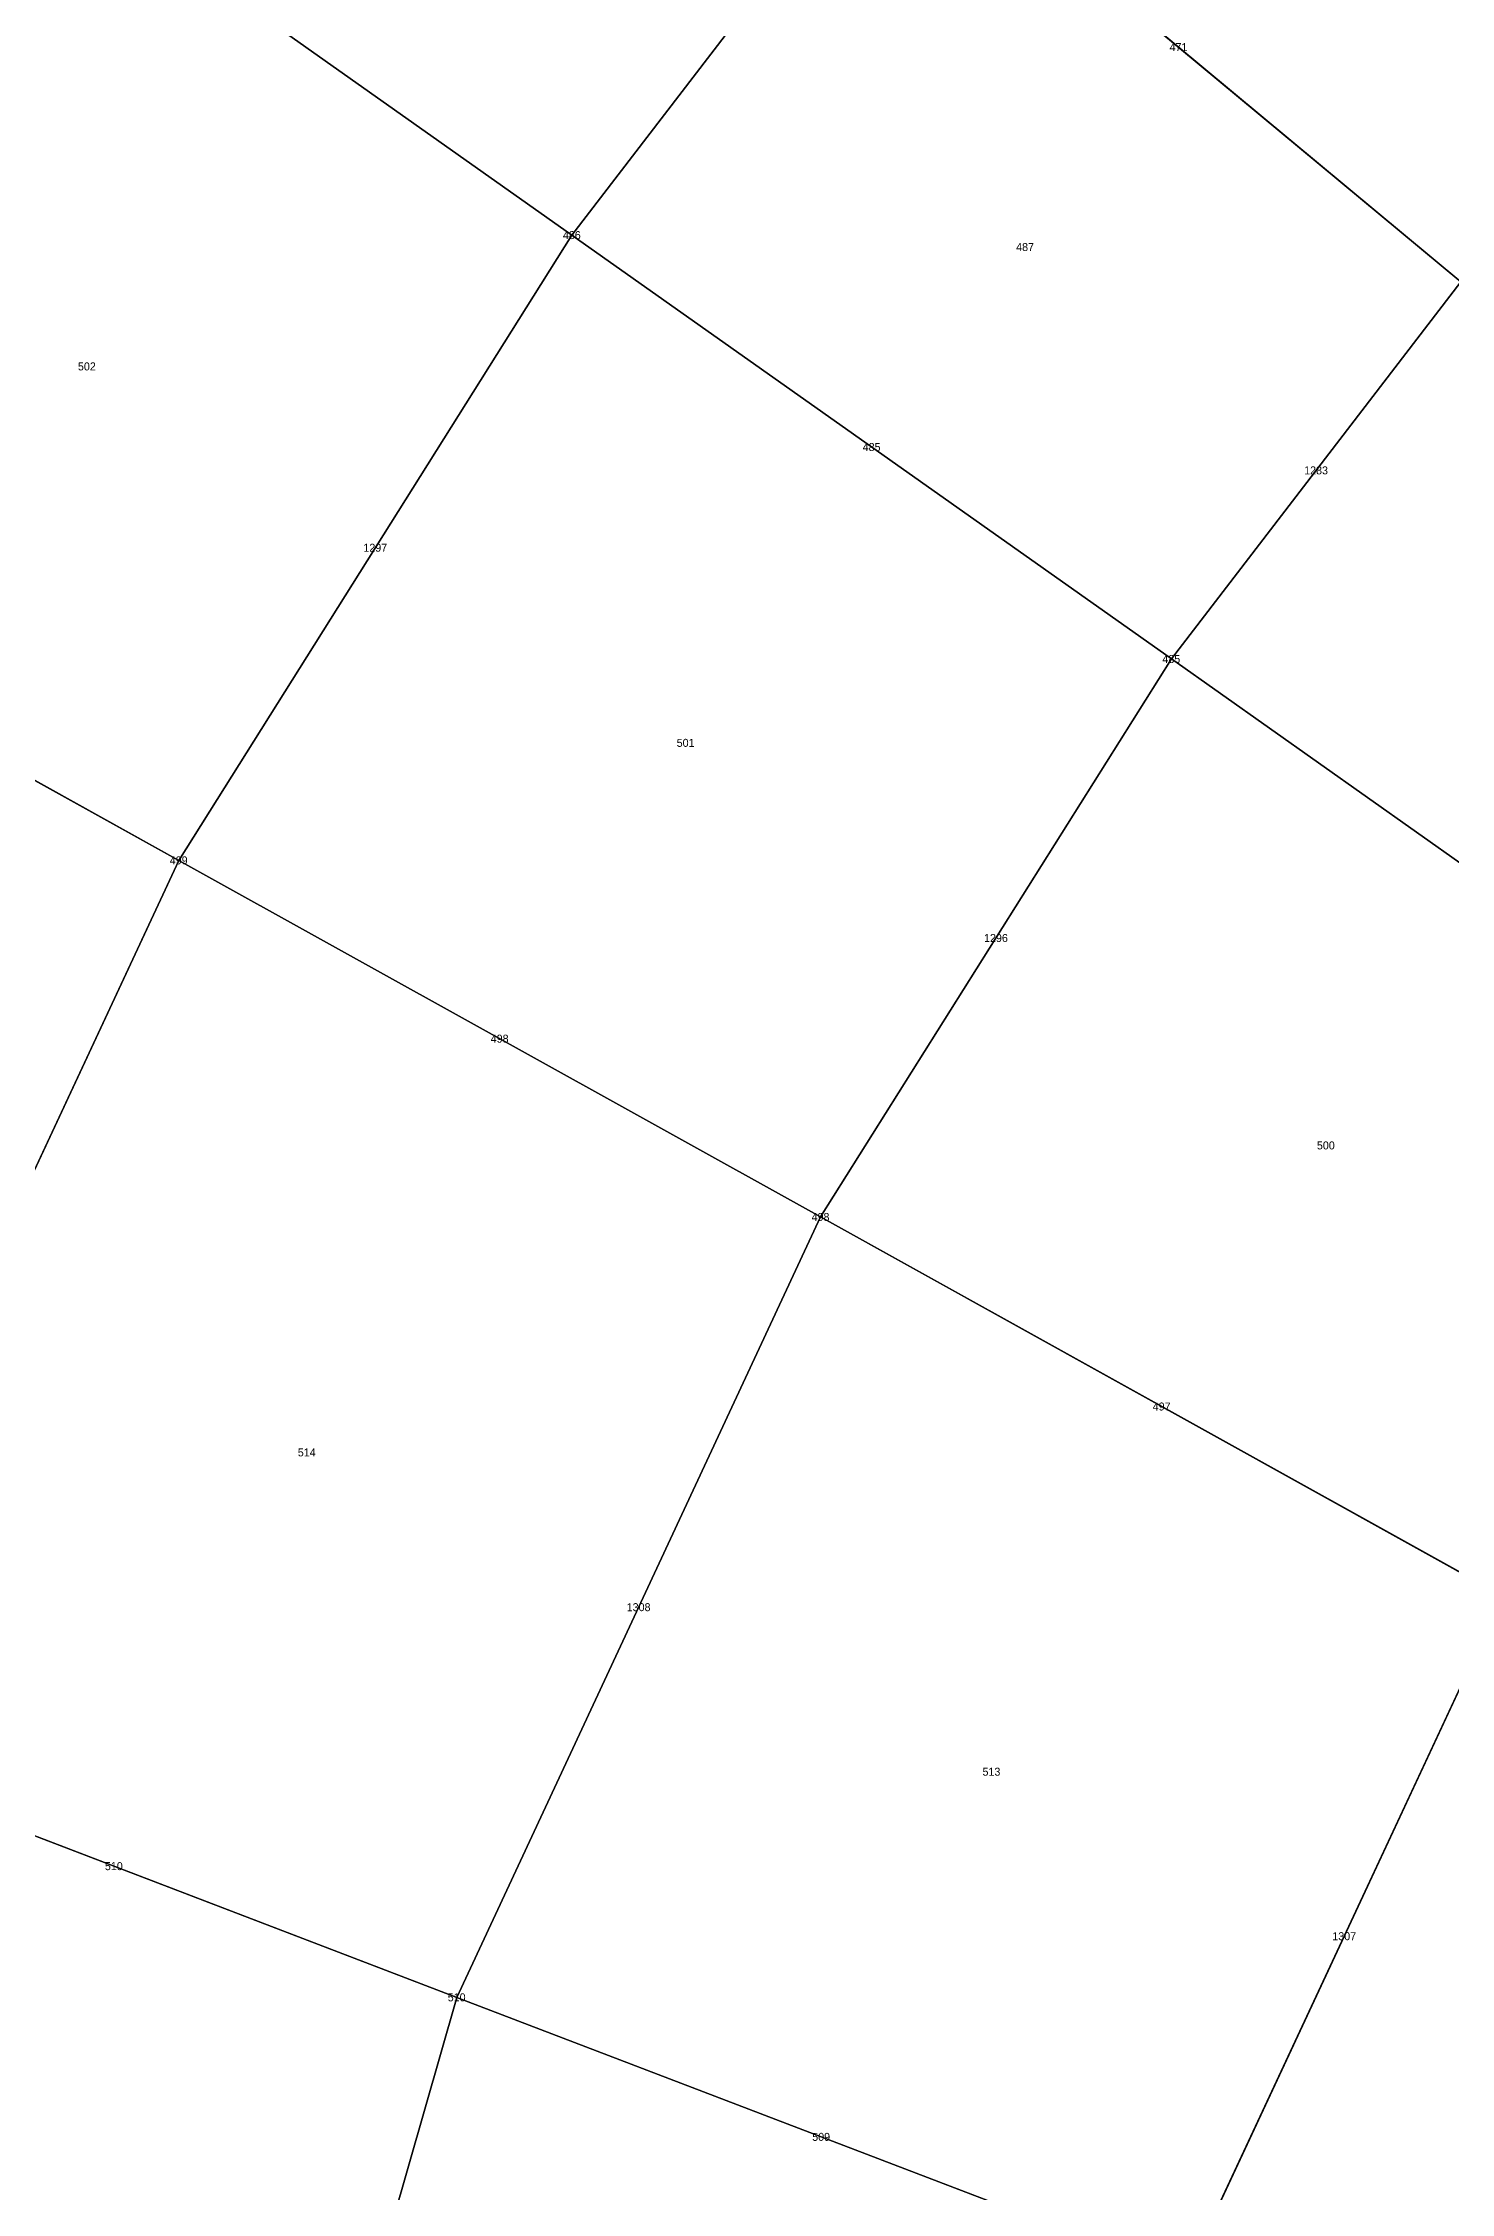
# Model space of a CAD drawing. Header units: metres. Extents: x -1.88 to 1.88, y -1.88 to 1.88.
# Drawn here: x -1.524 to -1.172, y 0.495 to 1.032 of the extents above; entities that cross this region are included whole.
import ezdxf
from ezdxf.enums import TextEntityAlignment as Align

# ---------------------------------------------------------------- set-up
doc = ezdxf.new("R2010")
doc.units = ezdxf.units.M

msp = doc.modelspace()

# ---------------------------------------------------------------- linework, layer by layer
at = {"layer": 'BRANCHES'}
for p, q in [((-1.31059, 1.08972, 2.03128), (-1.39168, 0.98406, 2.03128)), ((-1.16948, 0.97239, 2.1721), (-1.31059, 1.08972, 2.03128)), ((-1.39168, 0.98406, 2.03128), (-1.53093, 1.08253, 1.875)), ((-1.39168, 0.98406, 2.03128), (-1.48995, 0.82777, 2.03128)), ((-1.24183, 0.87811, 2.1721), (-1.39168, 0.98406, 2.03128)), ((-1.16948, 0.97239, 2.1721), (-1.24183, 0.87811, 2.1721)), ((-1.48995, 0.82777, 2.03128), (-1.63903, 0.9106, 1.875)), ((-1.24183, 0.87811, 2.1721), (-1.32952, 0.73864, 2.1721)), ((-1.08253, 0.76547, 2.2964), (-1.24183, 0.87811, 2.1721)), ((-1.48995, 0.82777, 2.03128), (-1.59187, 0.60918, 2.03128)), ((-1.32952, 0.73864, 2.1721), (-1.48995, 0.82777, 2.03128)), ((-1.32952, 0.73864, 2.1721), (-1.42047, 0.54359, 2.1721)), ((-1.15897, 0.64389, 2.2964), (-1.32952, 0.73864, 2.1721)), ((-1.15897, 0.64389, 2.2964), (-1.23825, 0.47386, 2.2964)), ((-1.42047, 0.54359, 2.1721), (-1.59187, 0.60918, 2.03128)), ((-1.42047, 0.54359, 2.1721), (-1.49278, 0.29123, 2.1721)), ((-1.23825, 0.47386, 2.2964), (-1.42047, 0.54359, 2.1721))]:
    msp.add_line(p, q, dxfattribs=at)
at = {"layer": 'Faces'}
for points in [[(-1.31059, 1.08972, 2.03128), (-1.39168, 0.98406, 2.03128), (-1.53093, 1.08253, 1.875), (-1.44174, 1.19876, 1.875)], [(-1.11713, 1.0321, 2.1721), (-1.16948, 0.97239, 2.1721), (-1.31059, 1.08972, 2.03128), (-1.25193, 1.15664, 2.03128)], [(-1.16948, 0.97239, 2.1721), (-1.24183, 0.87811, 2.1721), (-1.39168, 0.98406, 2.03128), (-1.31059, 1.08972, 2.03128)], [(-1.39168, 0.98406, 2.03128), (-1.48995, 0.82777, 2.03128), (-1.63903, 0.9106, 1.875), (-1.53093, 1.08253, 1.875)], [(-1.24183, 0.87811, 2.1721), (-1.32952, 0.73864, 2.1721), (-1.48995, 0.82777, 2.03128), (-1.39168, 0.98406, 2.03128)], [(-1.01946, 0.84765, 2.2964), (-1.08253, 0.76547, 2.2964), (-1.24183, 0.87811, 2.1721), (-1.16948, 0.97239, 2.1721)], [(-1.48995, 0.82777, 2.03128), (-1.59187, 0.60918, 2.03128), (-1.75115, 0.67014, 1.875), (-1.63903, 0.9106, 1.875)], [(-1.08253, 0.76547, 2.2964), (-1.15897, 0.64389, 2.2964), (-1.32952, 0.73864, 2.1721), (-1.24183, 0.87811, 2.1721)], [(-1.32952, 0.73864, 2.1721), (-1.42047, 0.54359, 2.1721), (-1.59187, 0.60918, 2.03128), (-1.48995, 0.82777, 2.03128)], [(-1.15897, 0.64389, 2.2964), (-1.23825, 0.47386, 2.2964), (-1.42047, 0.54359, 2.1721), (-1.32952, 0.73864, 2.1721)], [(-0.97961, 0.54424, 2.40321), (-1.04662, 0.40052, 2.40321), (-1.23825, 0.47386, 2.2964), (-1.15897, 0.64389, 2.2964)], [(-1.42047, 0.54359, 2.1721), (-1.49278, 0.29123, 2.1721), (-1.67291, 0.32637, 2.03128), (-1.59187, 0.60918, 2.03128)], [(-1.23825, 0.47386, 2.2964), (-1.30129, 0.25387, 2.2964), (-1.49278, 0.29123, 2.1721), (-1.42047, 0.54359, 2.1721)]]:
    msp.add_3dface(points, dxfattribs=at)
at = {"layer": 'NODI-Estradosso'}
for p in [(-1.39168, 0.98406, 2.40979), (-1.24183, 0.87811, 2.52963), (-1.48995, 0.82777, 2.40979), (-1.32952, 0.73864, 2.52963), (-1.42047, 0.54359, 2.52963)]:
    msp.add_point(p, dxfattribs=at)
at = {"layer": 'NODI-Intradosso'}
for p in [(-1.39168, 0.98406, 2.03128), (-1.24183, 0.87811, 2.1721), (-1.48995, 0.82777, 2.03128), (-1.32952, 0.73864, 2.1721), (-1.42047, 0.54359, 2.1721)]:
    msp.add_point(p, dxfattribs=at)

# ---------------------------------------------------------------- texts
at = {"layer": 'BRANCHES-Index'}
for s, p in [('471', (-1.24004, 1.03105, 2.10169)), ('485', (-1.31675, 0.93108, 2.10169)), ('1283', (-1.20565, 0.92525, 2.1721)), ('1297', (-1.44081, 0.90592, 2.03128)), ('1296', (-1.28567, 0.80837, 2.1721)), ('498', (-1.40973, 0.78321, 2.10169)), ('497', (-1.24425, 0.69127, 2.23425)), ('1308', (-1.37499, 0.64111, 2.1721)), ('510', (-1.50617, 0.57638, 2.10169)), ('1307', (-1.19861, 0.55887, 2.2964)), ('509', (-1.32936, 0.50872, 2.23425))]:
    msp.add_text(s, height=0.002, dxfattribs=at).set_placement(p, align=Align.MIDDLE_CENTER)
at = {"layer": 'Faces-Index'}
for s, p in [('487', (-1.27839, 0.98107, 2.10169)), ('502', (-1.5129, 0.95124, 1.95314)), ('501', (-1.36324, 0.85715, 2.10169)), ('500', (-1.20321, 0.75653, 2.23425)), ('514', (-1.45795, 0.6798, 2.10169)), ('513', (-1.2868, 0.59999, 2.23425))]:
    msp.add_text(s, height=0.002, dxfattribs=at).set_placement(p, align=Align.MIDDLE_CENTER)
at = {"layer": 'NODI-Index'}
for s, p in [('486', (-1.39168, 0.98406, 2.03128)), ('485', (-1.24183, 0.87811, 2.1721)), ('499', (-1.48995, 0.82777, 2.03128)), ('498', (-1.32952, 0.73864, 2.1721)), ('510', (-1.42047, 0.54359, 2.1721))]:
    msp.add_text(s, height=0.002, dxfattribs=at).set_placement(p, align=Align.MIDDLE_CENTER)

doc.saveas('drawing.dxf')
